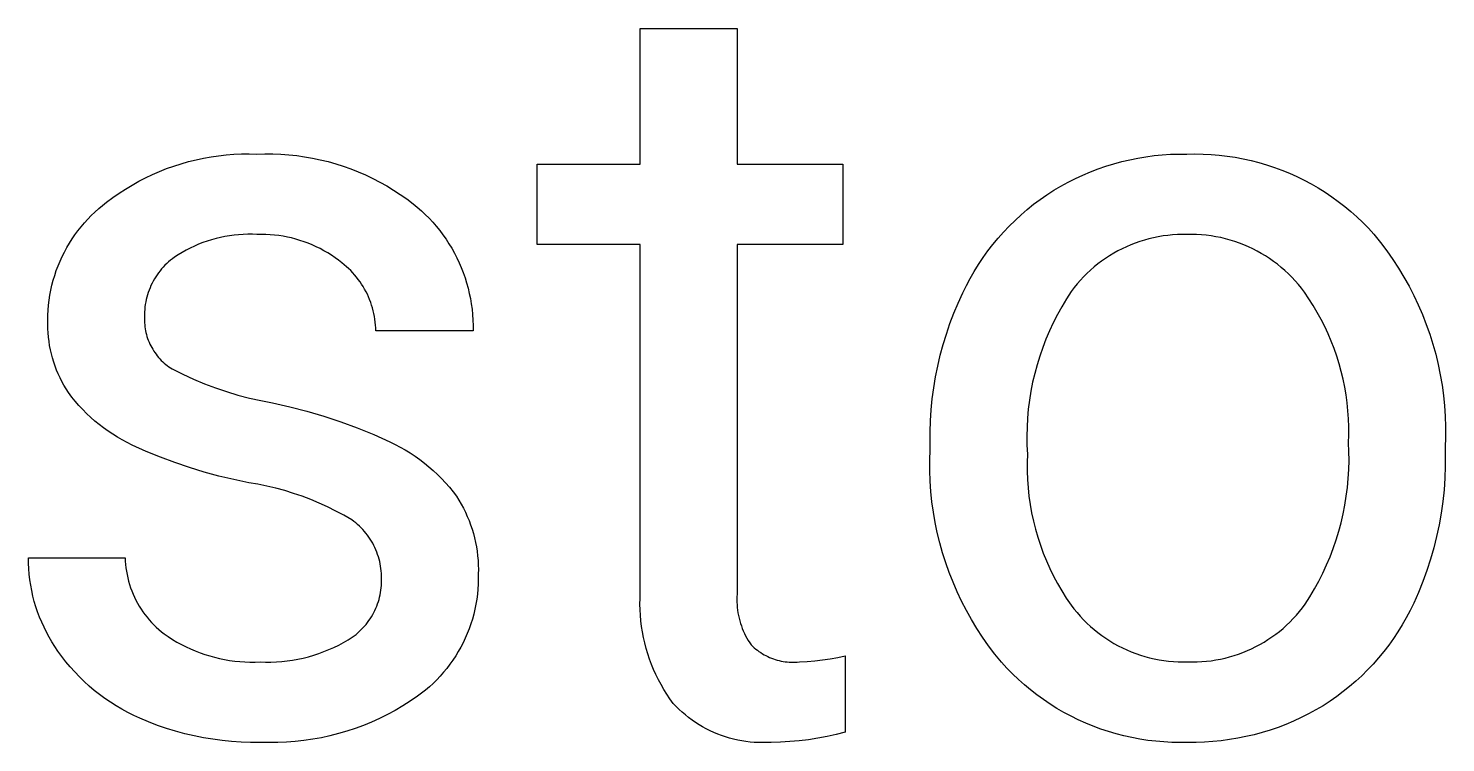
# Model space of a CAD drawing. Header units: millimetres. Extents: x -658 to 2773, y 81 to 2478.
# Drawn here: x 1885 to 1940.6, y 230.9 to 259 of the extents above; entities that cross this region are included whole.
import ezdxf

# ---------------------------------------------------------------- set-up
doc = ezdxf.new("R2010")
doc.units = ezdxf.units.MM
doc.header["$MEASUREMENT"] = 0
doc.layers.add('Domyślny', color=7, linetype='Continuous', true_color=0x000000)

msp = doc.modelspace()

# ---------------------------------------------------------------- linework, layer by layer
at = {"layer": 'Domyślny'}
for p, q in [((1908.979, 253.654), (1908.979, 258.983)), ((1908.979, 258.983), (1912.778, 258.983)), ((1912.778, 258.983), (1912.778, 253.654)), ((1890.677, 253.579), (1890.964, 253.671)), ((1890.964, 253.671), (1891.253, 253.753)), ((1891.253, 253.753), (1891.546, 253.826)), ((1891.546, 253.826), (1891.84, 253.889)), ((1891.84, 253.889), (1892.137, 253.942)), ((1892.137, 253.942), (1892.435, 253.985)), ((1892.435, 253.985), (1892.735, 254.018)), ((1892.735, 254.018), (1893.035, 254.041)), ((1893.035, 254.041), (1893.336, 254.054)), ((1893.336, 254.054), (1893.637, 254.056)), ((1893.637, 254.056), (1893.938, 254.049)), ((1893.938, 254.049), (1894.251, 254.058)), ((1894.251, 254.058), (1894.564, 254.057)), ((1894.564, 254.057), (1894.876, 254.044)), ((1894.876, 254.044), (1895.188, 254.022)), ((1895.188, 254.022), (1895.499, 253.989)), ((1895.499, 253.989), (1895.809, 253.945)), ((1895.809, 253.945), (1896.117, 253.891)), ((1896.117, 253.891), (1896.423, 253.827)), ((1896.423, 253.827), (1896.726, 253.753)), ((1896.726, 253.753), (1897.027, 253.668)), ((1897.027, 253.668), (1897.325, 253.573)), ((1904.936, 250.496), (1904.936, 253.654)), ((1904.936, 253.654), (1908.979, 253.654)), ((1912.778, 253.654), (1916.923, 253.654)), ((1916.923, 253.654), (1916.923, 250.496)), ((1927.25, 253.572), (1927.558, 253.667)), ((1927.558, 253.667), (1927.87, 253.752)), ((1927.87, 253.752), (1928.184, 253.826)), ((1928.184, 253.826), (1928.5, 253.89)), ((1928.5, 253.89), (1928.819, 253.943)), ((1928.819, 253.943), (1929.139, 253.986)), ((1929.139, 253.986), (1929.46, 254.018)), ((1929.46, 254.018), (1929.782, 254.039)), ((1929.782, 254.039), (1930.104, 254.049)), ((1930.104, 254.049), (1930.427, 254.049)), ((1930.427, 254.049), (1930.744, 254.055)), ((1930.744, 254.055), (1931.061, 254.05)), ((1931.061, 254.05), (1931.378, 254.035)), ((1931.378, 254.035), (1931.695, 254.008)), ((1931.695, 254.008), (1932.01, 253.971)), ((1932.01, 253.971), (1932.323, 253.923)), ((1932.323, 253.923), (1932.635, 253.865)), ((1932.635, 253.865), (1932.945, 253.796)), ((1932.945, 253.796), (1933.252, 253.717)), ((1933.252, 253.717), (1933.556, 253.627)), ((1933.556, 253.627), (1933.858, 253.527)), ((1889.297, 252.978), (1889.565, 253.117)), ((1889.565, 253.117), (1889.837, 253.246)), ((1889.837, 253.246), (1890.113, 253.366)), ((1890.113, 253.366), (1890.393, 253.477)), ((1890.393, 253.477), (1890.677, 253.579)), ((1897.325, 253.573), (1897.62, 253.468)), ((1897.62, 253.468), (1897.911, 253.353)), ((1897.911, 253.353), (1898.198, 253.229)), ((1898.198, 253.229), (1898.48, 253.095)), ((1898.48, 253.095), (1898.758, 252.951)), ((1925.765, 252.947), (1926.053, 253.091)), ((1926.053, 253.091), (1926.346, 253.226)), ((1926.346, 253.226), (1926.644, 253.352)), ((1926.644, 253.352), (1926.945, 253.467)), ((1926.945, 253.467), (1927.25, 253.572)), ((1933.858, 253.527), (1934.155, 253.417)), ((1934.155, 253.417), (1934.449, 253.297)), ((1934.449, 253.297), (1934.738, 253.167)), ((1934.738, 253.167), (1935.023, 253.027)), ((1888.278, 252.337), (1888.525, 252.51)), ((1888.525, 252.51), (1888.777, 252.674)), ((1888.777, 252.674), (1889.035, 252.831)), ((1889.035, 252.831), (1889.297, 252.978)), ((1898.758, 252.951), (1899.031, 252.799)), ((1899.031, 252.799), (1899.298, 252.637)), ((1899.298, 252.637), (1899.56, 252.466)), ((1924.934, 252.453), (1925.203, 252.629)), ((1925.203, 252.629), (1925.481, 252.792)), ((1925.481, 252.792), (1925.765, 252.947)), ((1935.023, 253.027), (1935.303, 252.878)), ((1935.303, 252.878), (1935.578, 252.719)), ((1935.578, 252.719), (1935.847, 252.551)), ((1935.847, 252.551), (1936.11, 252.374)), ((1887.728, 251.906), (1887.881, 252.034)), ((1887.881, 252.034), (1888.037, 252.156)), ((1888.037, 252.156), (1888.278, 252.337)), ((1899.56, 252.466), (1899.816, 252.287)), ((1899.816, 252.287), (1900.066, 252.098)), ((1900.066, 252.098), (1900.23, 251.964)), ((1900.23, 251.964), (1900.389, 251.825)), ((1924.164, 251.874), (1924.414, 252.076)), ((1924.414, 252.076), (1924.671, 252.269)), ((1924.671, 252.269), (1924.934, 252.453)), ((1936.11, 252.374), (1936.367, 252.188)), ((1936.367, 252.188), (1936.618, 251.994)), ((1936.618, 251.994), (1936.862, 251.791)), ((1887.165, 251.347), (1887.299, 251.494)), ((1887.299, 251.494), (1887.437, 251.636)), ((1887.437, 251.636), (1887.58, 251.774)), ((1887.58, 251.774), (1887.728, 251.906)), ((1900.389, 251.825), (1900.543, 251.68)), ((1900.543, 251.68), (1900.692, 251.53)), ((1900.692, 251.53), (1900.836, 251.374)), ((1900.836, 251.374), (1900.975, 251.214)), ((1923.457, 251.221), (1923.685, 251.446)), ((1923.685, 251.446), (1923.921, 251.664)), ((1923.921, 251.664), (1924.164, 251.874)), ((1936.862, 251.791), (1937.099, 251.58)), ((1937.099, 251.58), (1937.329, 251.361)), ((1886.684, 250.716), (1886.796, 250.88)), ((1886.796, 250.88), (1886.913, 251.04)), ((1886.913, 251.04), (1887.037, 251.195)), ((1887.037, 251.195), (1887.165, 251.347)), ((1892.86, 250.843), (1892.682, 250.813)), ((1893.039, 250.866), (1892.86, 250.843)), ((1893.218, 250.884), (1893.039, 250.866)), ((1893.398, 250.895), (1893.218, 250.884)), ((1893.578, 250.9), (1893.398, 250.895)), ((1893.758, 250.899), (1893.578, 250.9)), ((1893.938, 250.891), (1893.758, 250.899)), ((1894.11, 250.894), (1893.938, 250.891)), ((1894.281, 250.892), (1894.11, 250.894)), ((1894.452, 250.884), (1894.281, 250.892)), ((1894.622, 250.869), (1894.452, 250.884)), ((1894.792, 250.849), (1894.622, 250.869)), ((1894.961, 250.823), (1894.792, 250.849)), ((1895.13, 250.792), (1894.961, 250.823)), ((1900.975, 251.214), (1901.108, 251.05)), ((1901.108, 251.05), (1901.235, 250.881)), ((1901.235, 250.881), (1901.356, 250.707)), ((1923.023, 250.747), (1923.236, 250.987)), ((1923.236, 250.987), (1923.457, 251.221)), ((1929.491, 250.833), (1929.306, 250.803)), ((1929.677, 250.858), (1929.491, 250.833)), ((1929.864, 250.876), (1929.677, 250.858)), ((1930.052, 250.887), (1929.864, 250.876)), ((1930.239, 250.892), (1930.052, 250.887)), ((1930.427, 250.891), (1930.239, 250.892)), ((1930.618, 250.893), (1930.427, 250.891)), ((1930.808, 250.888), (1930.618, 250.893)), ((1930.999, 250.877), (1930.808, 250.888)), ((1931.189, 250.859), (1930.999, 250.877)), ((1931.378, 250.835), (1931.189, 250.859)), ((1931.566, 250.804), (1931.378, 250.835)), ((1937.329, 251.361), (1937.551, 251.134)), ((1937.551, 251.134), (1937.765, 250.9)), ((1937.765, 250.9), (1938.023, 250.58)), ((1886.382, 250.202), (1886.477, 250.377)), ((1886.477, 250.377), (1886.577, 250.548)), ((1886.577, 250.548), (1886.684, 250.716)), ((1891.158, 250.278), (1891.001, 250.19)), ((1891.318, 250.361), (1891.158, 250.278)), ((1891.481, 250.437), (1891.318, 250.361)), ((1891.647, 250.509), (1891.481, 250.437)), ((1891.815, 250.574), (1891.647, 250.509)), ((1891.985, 250.634), (1891.815, 250.574)), ((1892.157, 250.688), (1891.985, 250.634)), ((1892.331, 250.735), (1892.157, 250.688)), ((1892.506, 250.777), (1892.331, 250.735)), ((1892.682, 250.813), (1892.506, 250.777)), ((1895.297, 250.754), (1895.13, 250.792)), ((1895.462, 250.711), (1895.297, 250.754)), ((1895.626, 250.662), (1895.462, 250.711)), ((1895.789, 250.608), (1895.626, 250.662)), ((1895.949, 250.548), (1895.789, 250.608)), ((1896.107, 250.482), (1895.949, 250.548)), ((1896.263, 250.412), (1896.107, 250.482)), ((1896.416, 250.336), (1896.263, 250.412)), ((1896.567, 250.254), (1896.416, 250.336)), ((1901.356, 250.707), (1901.472, 250.53)), ((1901.472, 250.53), (1901.581, 250.349)), ((1901.581, 250.349), (1901.684, 250.164)), ((1908.979, 250.496), (1904.936, 250.496)), ((1908.979, 236.826), (1908.979, 250.496)), ((1916.923, 250.496), (1912.778, 250.496)), ((1912.778, 250.496), (1912.778, 236.773)), ((1922.622, 250.245), (1922.818, 250.499)), ((1922.818, 250.499), (1923.023, 250.747)), ((1927.885, 250.332), (1927.718, 250.246)), ((1928.054, 250.412), (1927.885, 250.332)), ((1928.227, 250.486), (1928.054, 250.412)), ((1928.402, 250.554), (1928.227, 250.486)), ((1928.579, 250.616), (1928.402, 250.554)), ((1928.758, 250.672), (1928.579, 250.616)), ((1928.939, 250.722), (1928.758, 250.672)), ((1929.122, 250.765), (1928.939, 250.722)), ((1929.306, 250.803), (1929.122, 250.765)), ((1931.753, 250.767), (1931.566, 250.804)), ((1931.939, 250.723), (1931.753, 250.767)), ((1932.123, 250.673), (1931.939, 250.723)), ((1932.305, 250.616), (1932.123, 250.673)), ((1932.485, 250.553), (1932.305, 250.616)), ((1932.663, 250.484), (1932.485, 250.553)), ((1932.838, 250.409), (1932.663, 250.484)), ((1933.011, 250.328), (1932.838, 250.409)), ((1933.18, 250.241), (1933.011, 250.328)), ((1938.023, 250.58), (1938.27, 250.252)), ((1886.135, 249.66), (1886.211, 249.844)), ((1886.211, 249.844), (1886.293, 250.024)), ((1886.293, 250.024), (1886.382, 250.202)), ((1890.397, 249.751), (1890.327, 249.683)), ((1890.468, 249.817), (1890.397, 249.751)), ((1890.542, 249.88), (1890.468, 249.817)), ((1890.618, 249.94), (1890.542, 249.88)), ((1890.696, 249.998), (1890.618, 249.94)), ((1890.847, 250.097), (1890.696, 249.998)), ((1891.001, 250.19), (1890.847, 250.097)), ((1896.715, 250.168), (1896.567, 250.254)), ((1896.86, 250.076), (1896.715, 250.168)), ((1897.001, 249.98), (1896.86, 250.076)), ((1897.139, 249.879), (1897.001, 249.98)), ((1897.274, 249.773), (1897.139, 249.879)), ((1897.363, 249.702), (1897.274, 249.773)), ((1897.45, 249.628), (1897.363, 249.702)), ((1901.684, 250.164), (1901.781, 249.976)), ((1901.781, 249.976), (1901.871, 249.784)), ((1901.871, 249.784), (1901.955, 249.59)), ((1922.085, 249.445), (1922.255, 249.718)), ((1922.255, 249.718), (1922.434, 249.984)), ((1922.434, 249.984), (1922.622, 250.245)), ((1926.932, 249.734), (1926.786, 249.616)), ((1927.082, 249.847), (1926.932, 249.734)), ((1927.236, 249.955), (1927.082, 249.847)), ((1927.393, 250.058), (1927.236, 249.955)), ((1927.554, 250.155), (1927.393, 250.058)), ((1927.718, 250.246), (1927.554, 250.155)), ((1933.347, 250.148), (1933.18, 250.241)), ((1933.51, 250.05), (1933.347, 250.148)), ((1933.67, 249.945), (1933.51, 250.05)), ((1933.826, 249.836), (1933.67, 249.945)), ((1933.978, 249.721), (1933.826, 249.836)), ((1934.127, 249.601), (1933.978, 249.721)), ((1938.27, 250.252), (1938.505, 249.915)), ((1938.505, 249.915), (1938.729, 249.571)), ((1885.944, 249.096), (1886.001, 249.286)), ((1886.001, 249.286), (1886.065, 249.474)), ((1886.065, 249.474), (1886.135, 249.66)), ((1889.915, 249.146), (1889.867, 249.061)), ((1889.965, 249.228), (1889.915, 249.146)), ((1890.019, 249.309), (1889.965, 249.228)), ((1890.075, 249.388), (1890.019, 249.309)), ((1890.135, 249.465), (1890.075, 249.388)), ((1890.196, 249.54), (1890.135, 249.465)), ((1890.261, 249.613), (1890.196, 249.54)), ((1890.327, 249.683), (1890.261, 249.613)), ((1897.534, 249.552), (1897.45, 249.628)), ((1897.616, 249.472), (1897.534, 249.552)), ((1897.695, 249.39), (1897.616, 249.472)), ((1897.771, 249.305), (1897.695, 249.39)), ((1897.844, 249.218), (1897.771, 249.305)), ((1897.915, 249.128), (1897.844, 249.218)), ((1901.955, 249.59), (1902.031, 249.393)), ((1902.031, 249.393), (1902.102, 249.193)), ((1902.102, 249.193), (1902.165, 248.991)), ((1921.773, 248.883), (1921.925, 249.167)), ((1921.925, 249.167), (1922.085, 249.445)), ((1926.374, 249.232), (1926.246, 249.095)), ((1926.507, 249.365), (1926.374, 249.232)), ((1926.645, 249.493), (1926.507, 249.365)), ((1926.786, 249.616), (1926.645, 249.493)), ((1934.271, 249.476), (1934.127, 249.601)), ((1934.41, 249.346), (1934.271, 249.476)), ((1934.545, 249.211), (1934.41, 249.346)), ((1934.675, 249.071), (1934.545, 249.211)), ((1938.729, 249.571), (1938.942, 249.219)), ((1938.942, 249.219), (1939.142, 248.86)), ((1885.813, 248.515), (1885.85, 248.71)), ((1885.85, 248.71), (1885.894, 248.904)), ((1885.894, 248.904), (1885.944, 249.096)), ((1889.672, 248.617), (1889.643, 248.525)), ((1889.705, 248.708), (1889.672, 248.617)), ((1889.741, 248.799), (1889.705, 248.708)), ((1889.78, 248.888), (1889.741, 248.799)), ((1889.822, 248.975), (1889.78, 248.888)), ((1889.867, 249.061), (1889.822, 248.975)), ((1897.982, 249.036), (1897.915, 249.128)), ((1898.046, 248.941), (1897.982, 249.036)), ((1898.107, 248.845), (1898.046, 248.941)), ((1898.164, 248.746), (1898.107, 248.845)), ((1898.219, 248.646), (1898.164, 248.746)), ((1898.269, 248.544), (1898.219, 248.646)), ((1902.165, 248.991), (1902.221, 248.787)), ((1902.221, 248.787), (1902.271, 248.581)), ((1921.451, 248.2), (1921.632, 248.595)), ((1921.632, 248.595), (1921.773, 248.883)), ((1925.891, 248.658), (1925.698, 248.361)), ((1926.004, 248.808), (1925.891, 248.658)), ((1926.123, 248.954), (1926.004, 248.808)), ((1926.246, 249.095), (1926.123, 248.954)), ((1934.8, 248.928), (1934.675, 249.071)), ((1934.921, 248.78), (1934.8, 248.928)), ((1935.036, 248.628), (1934.921, 248.78)), ((1935.213, 248.369), (1935.036, 248.628)), ((1939.142, 248.86), (1939.33, 248.495)), ((1885.742, 247.924), (1885.759, 248.121)), ((1885.759, 248.121), (1885.783, 248.319)), ((1885.783, 248.319), (1885.813, 248.515)), ((1889.544, 248.05), (1889.535, 247.953)), ((1889.557, 248.146), (1889.544, 248.05)), ((1889.574, 248.242), (1889.557, 248.146)), ((1889.594, 248.337), (1889.574, 248.242)), ((1889.617, 248.431), (1889.594, 248.337)), ((1889.643, 248.525), (1889.617, 248.431)), ((1898.317, 248.44), (1898.269, 248.544)), ((1898.36, 248.335), (1898.317, 248.44)), ((1898.401, 248.228), (1898.36, 248.335)), ((1898.437, 248.12), (1898.401, 248.228)), ((1898.47, 248.011), (1898.437, 248.12)), ((1902.271, 248.581), (1902.313, 248.374)), ((1902.313, 248.374), (1902.348, 248.165)), ((1902.348, 248.165), (1902.376, 247.955)), ((1921.284, 247.8), (1921.451, 248.2)), ((1925.516, 248.056), (1925.344, 247.746)), ((1925.698, 248.361), (1925.516, 248.056)), ((1935.382, 248.104), (1935.213, 248.369)), ((1935.542, 247.835), (1935.382, 248.104)), ((1939.33, 248.495), (1939.505, 248.124)), ((1939.505, 248.124), (1939.668, 247.746)), ((1885.728, 247.36), (1885.729, 247.527)), ((1885.729, 247.527), (1885.732, 247.725)), ((1885.732, 247.725), (1885.742, 247.924)), ((1889.525, 247.662), (1889.523, 247.584)), ((1889.523, 247.584), (1889.523, 247.505)), ((1889.523, 247.505), (1889.526, 247.427)), ((1889.528, 247.856), (1889.525, 247.759)), ((1889.525, 247.759), (1889.525, 247.662)), ((1889.535, 247.953), (1889.528, 247.856)), ((1898.499, 247.901), (1898.47, 248.011)), ((1898.525, 247.79), (1898.499, 247.901)), ((1898.547, 247.678), (1898.525, 247.79)), ((1898.565, 247.565), (1898.547, 247.678)), ((1898.579, 247.452), (1898.565, 247.565)), ((1902.376, 247.955), (1902.397, 247.745)), ((1902.397, 247.745), (1902.41, 247.533)), ((1902.41, 247.533), (1902.417, 247.322)), ((1921.13, 247.394), (1921.284, 247.8)), ((1925.344, 247.746), (1925.183, 247.43)), ((1935.692, 247.56), (1935.542, 247.835)), ((1935.834, 247.28), (1935.692, 247.56)), ((1939.668, 247.746), (1939.818, 247.364)), ((1885.732, 247.193), (1885.728, 247.36)), ((1885.741, 247.027), (1885.732, 247.193)), ((1885.757, 246.861), (1885.741, 247.027)), ((1889.526, 247.427), (1889.532, 247.348)), ((1889.532, 247.348), (1889.54, 247.27)), ((1889.54, 247.27), (1889.552, 247.192)), ((1889.552, 247.192), (1889.565, 247.115)), ((1889.565, 247.115), (1889.582, 247.038)), ((1889.582, 247.038), (1889.601, 246.962)), ((1889.601, 246.962), (1889.623, 246.886)), ((1898.589, 247.338), (1898.579, 247.452)), ((1898.596, 247.224), (1898.589, 247.338)), ((1898.598, 247.11), (1898.596, 247.224)), ((1902.416, 247.11), (1898.598, 247.11)), ((1902.417, 247.322), (1902.416, 247.11)), ((1920.862, 246.568), (1920.989, 246.983)), ((1920.989, 246.983), (1921.13, 247.394)), ((1925.034, 247.109), (1924.895, 246.782)), ((1925.183, 247.43), (1925.034, 247.109)), ((1935.966, 246.995), (1935.834, 247.28)), ((1936.088, 246.707), (1935.966, 246.995)), ((1939.818, 247.364), (1939.955, 246.976)), ((1939.955, 246.976), (1940.079, 246.585)), ((1885.778, 246.696), (1885.757, 246.861)), ((1885.804, 246.531), (1885.778, 246.696)), ((1885.836, 246.368), (1885.804, 246.531)), ((1885.874, 246.206), (1885.836, 246.368)), ((1889.623, 246.886), (1889.647, 246.811)), ((1889.647, 246.811), (1889.674, 246.738)), ((1889.674, 246.738), (1889.704, 246.665)), ((1889.704, 246.665), (1889.736, 246.593)), ((1889.736, 246.593), (1889.77, 246.522)), ((1889.77, 246.522), (1889.807, 246.453)), ((1889.807, 246.453), (1889.846, 246.385)), ((1889.846, 246.385), (1889.888, 246.318)), ((1920.749, 246.149), (1920.862, 246.568)), ((1924.768, 246.451), (1924.652, 246.116)), ((1924.895, 246.782), (1924.768, 246.451)), ((1936.201, 246.414), (1936.088, 246.707)), ((1936.305, 246.118), (1936.201, 246.414)), ((1940.079, 246.585), (1940.189, 246.189)), ((1885.917, 246.045), (1885.874, 246.206)), ((1885.965, 245.885), (1885.917, 246.045)), ((1886.019, 245.727), (1885.965, 245.885)), ((1889.888, 246.318), (1889.931, 246.253)), ((1889.931, 246.253), (1889.978, 246.189)), ((1889.978, 246.189), (1890.026, 246.127)), ((1890.026, 246.127), (1890.076, 246.067)), ((1890.076, 246.067), (1890.129, 246.008)), ((1890.129, 246.008), (1890.183, 245.951)), ((1890.183, 245.951), (1890.239, 245.897)), ((1890.239, 245.897), (1890.298, 245.844)), ((1890.298, 245.844), (1890.358, 245.793)), ((1920.65, 245.727), (1920.749, 246.149)), ((1924.652, 246.116), (1924.548, 245.777)), ((1936.398, 245.818), (1936.305, 246.118)), ((1936.481, 245.516), (1936.398, 245.818)), ((1940.189, 246.189), (1940.286, 245.79)), ((1886.078, 245.572), (1886.019, 245.727)), ((1886.142, 245.418), (1886.078, 245.572)), ((1886.211, 245.266), (1886.142, 245.418)), ((1886.286, 245.117), (1886.211, 245.266)), ((1890.358, 245.793), (1890.419, 245.744)), ((1890.419, 245.744), (1890.483, 245.698)), ((1890.483, 245.698), (1890.548, 245.654)), ((1890.548, 245.654), (1890.614, 245.612)), ((1890.614, 245.612), (1891.028, 245.405)), ((1891.028, 245.405), (1891.449, 245.213)), ((1920.493, 244.873), (1920.564, 245.301)), ((1920.564, 245.301), (1920.65, 245.727)), ((1924.455, 245.435), (1924.375, 245.089)), ((1924.548, 245.777), (1924.455, 245.435)), ((1936.555, 245.211), (1936.481, 245.516)), ((1940.286, 245.79), (1940.369, 245.387)), ((1940.369, 245.387), (1940.439, 244.982)), ((1886.365, 244.971), (1886.286, 245.117)), ((1886.45, 244.827), (1886.365, 244.971)), ((1886.539, 244.686), (1886.45, 244.827)), ((1891.449, 245.213), (1891.877, 245.035)), ((1891.877, 245.035), (1892.31, 244.872)), ((1892.31, 244.872), (1892.748, 244.723)), ((1892.748, 244.723), (1893.191, 244.59)), ((1920.435, 244.443), (1920.493, 244.873)), ((1924.306, 244.741), (1924.25, 244.391)), ((1924.375, 245.089), (1924.306, 244.741)), ((1936.618, 244.904), (1936.555, 245.211)), ((1936.671, 244.595), (1936.618, 244.904)), ((1940.439, 244.982), (1940.495, 244.575)), ((1886.671, 244.512), (1886.539, 244.686)), ((1886.808, 244.343), (1886.671, 244.512)), ((1886.951, 244.178), (1886.808, 244.343)), ((1887.1, 244.018), (1886.951, 244.178)), ((1893.191, 244.59), (1893.639, 244.472)), ((1893.639, 244.472), (1894.09, 244.369)), ((1894.09, 244.369), (1894.544, 244.281)), ((1894.544, 244.281), (1895.223, 244.131)), ((1920.392, 244.011), (1920.435, 244.443)), ((1924.25, 244.391), (1924.205, 244.039)), ((1936.713, 244.284), (1936.671, 244.595)), ((1936.745, 243.972), (1936.713, 244.284)), ((1940.495, 244.575), (1940.537, 244.167)), ((1940.537, 244.167), (1940.565, 243.757)), ((1887.254, 243.863), (1887.1, 244.018)), ((1887.413, 243.713), (1887.254, 243.863)), ((1887.577, 243.569), (1887.413, 243.713)), ((1895.223, 244.131), (1895.896, 243.957)), ((1895.896, 243.957), (1896.563, 243.761)), ((1896.563, 243.761), (1897.223, 243.542)), ((1920.364, 243.578), (1920.392, 244.011)), ((1924.173, 243.686), (1924.153, 243.332)), ((1924.205, 244.039), (1924.173, 243.686)), ((1936.767, 243.659), (1936.745, 243.972)), ((1936.779, 243.346), (1936.767, 243.659)), ((1940.565, 243.757), (1940.58, 243.346)), ((1887.746, 243.43), (1887.577, 243.569)), ((1887.919, 243.297), (1887.746, 243.43)), ((1888.096, 243.17), (1887.919, 243.297)), ((1888.278, 243.049), (1888.096, 243.17)), ((1888.464, 242.934), (1888.278, 243.049)), ((1897.223, 243.542), (1897.875, 243.301)), ((1897.875, 243.301), (1898.518, 243.038)), ((1898.518, 243.038), (1899.152, 242.753)), ((1920.349, 243.144), (1920.364, 243.578)), ((1920.349, 242.71), (1920.349, 243.144)), ((1924.153, 243.332), (1924.146, 242.977)), ((1936.771, 242.719), (1936.78, 243.032)), ((1936.78, 243.032), (1936.779, 243.346)), ((1940.58, 243.346), (1940.58, 242.935)), ((1888.653, 242.826), (1888.464, 242.934)), ((1888.846, 242.723), (1888.653, 242.826)), ((1889.043, 242.628), (1888.846, 242.723)), ((1889.592, 242.38), (1889.043, 242.628)), ((1899.152, 242.753), (1899.357, 242.654)), ((1899.357, 242.654), (1899.559, 242.548)), ((1899.559, 242.548), (1899.757, 242.436)), ((1920.349, 242.441), (1920.349, 242.71)), ((1924.146, 242.977), (1924.15, 242.623)), ((1924.15, 242.623), (1924.167, 242.269)), ((1936.786, 242.368), (1936.771, 242.719)), ((1940.58, 242.935), (1940.567, 242.525)), ((1940.567, 242.525), (1940.567, 242.256)), ((1890.15, 242.15), (1889.592, 242.38)), ((1890.714, 241.937), (1890.15, 242.15)), ((1891.285, 241.743), (1890.714, 241.937)), ((1899.757, 242.436), (1899.951, 242.317)), ((1899.951, 242.317), (1900.141, 242.192)), ((1900.141, 242.192), (1900.327, 242.06)), ((1900.327, 242.06), (1900.508, 241.922)), ((1900.508, 241.922), (1900.685, 241.778)), ((1920.336, 242.032), (1920.349, 242.441)), ((1920.337, 241.623), (1920.336, 242.032)), ((1924.167, 242.269), (1924.156, 241.938)), ((1924.156, 241.938), (1924.157, 241.608)), ((1936.78, 241.665), (1936.789, 242.016)), ((1936.789, 242.016), (1936.786, 242.368)), ((1940.567, 242.256), (1940.566, 241.793)), ((1891.861, 241.567), (1891.285, 241.743)), ((1892.443, 241.409), (1891.861, 241.567)), ((1893.03, 241.27), (1892.443, 241.409)), ((1900.685, 241.778), (1900.856, 241.628)), ((1900.856, 241.628), (1901.023, 241.472)), ((1901.023, 241.472), (1901.184, 241.311)), ((1920.352, 241.214), (1920.337, 241.623)), ((1924.157, 241.608), (1924.169, 241.278)), ((1936.76, 241.314), (1936.78, 241.665)), ((1940.566, 241.793), (1940.55, 241.331)), ((1893.621, 241.149), (1893.03, 241.27)), ((1893.976, 241.088), (1893.621, 241.149)), ((1894.329, 241.016), (1893.976, 241.088)), ((1894.68, 240.932), (1894.329, 241.016)), ((1895.028, 240.837), (1894.68, 240.932)), ((1895.372, 240.731), (1895.028, 240.837)), ((1901.184, 241.311), (1901.339, 241.144)), ((1901.339, 241.144), (1901.489, 240.972)), ((1901.489, 240.972), (1901.632, 240.796)), ((1920.38, 240.806), (1920.352, 241.214)), ((1920.423, 240.399), (1920.38, 240.806)), ((1924.169, 241.278), (1924.193, 240.948)), ((1924.193, 240.948), (1924.229, 240.62)), ((1936.683, 240.615), (1936.727, 240.963)), ((1936.727, 240.963), (1936.76, 241.314)), ((1940.517, 240.869), (1940.469, 240.409)), ((1940.55, 241.331), (1940.517, 240.869)), ((1895.713, 240.614), (1895.372, 240.731)), ((1896.05, 240.486), (1895.713, 240.614)), ((1896.383, 240.347), (1896.05, 240.486)), ((1896.711, 240.198), (1896.383, 240.347)), ((1901.632, 240.796), (1901.77, 240.614)), ((1901.77, 240.614), (1901.865, 240.463)), ((1901.865, 240.463), (1901.955, 240.308)), ((1901.955, 240.308), (1902.039, 240.151)), ((1920.479, 239.994), (1920.423, 240.399)), ((1924.229, 240.62), (1924.275, 240.293)), ((1924.275, 240.293), (1924.333, 239.967)), ((1936.558, 239.923), (1936.626, 240.268)), ((1936.626, 240.268), (1936.683, 240.615)), ((1940.469, 240.409), (1940.404, 239.95)), ((1897.034, 240.038), (1896.711, 240.198)), ((1897.352, 239.868), (1897.034, 240.038)), ((1897.664, 239.687), (1897.352, 239.868)), ((1902.039, 240.151), (1902.118, 239.991)), ((1902.118, 239.991), (1902.192, 239.828)), ((1902.192, 239.828), (1902.26, 239.663)), ((1920.549, 239.591), (1920.479, 239.994)), ((1924.333, 239.967), (1924.403, 239.644)), ((1936.479, 239.58), (1936.558, 239.923)), ((1940.404, 239.95), (1940.324, 239.494)), ((1897.74, 239.631), (1897.664, 239.687)), ((1897.815, 239.571), (1897.74, 239.631)), ((1897.887, 239.509), (1897.815, 239.571)), ((1897.958, 239.445), (1897.887, 239.509)), ((1898.026, 239.378), (1897.958, 239.445)), ((1898.091, 239.309), (1898.026, 239.378)), ((1898.155, 239.238), (1898.091, 239.309)), ((1898.215, 239.165), (1898.155, 239.238)), ((1898.274, 239.089), (1898.215, 239.165)), ((1902.26, 239.663), (1902.322, 239.496)), ((1902.322, 239.496), (1902.379, 239.326)), ((1902.379, 239.326), (1902.43, 239.155)), ((1902.43, 239.155), (1902.475, 238.982)), ((1920.633, 239.191), (1920.549, 239.591)), ((1920.73, 238.793), (1920.633, 239.191)), ((1924.403, 239.644), (1924.484, 239.324)), ((1924.484, 239.324), (1924.575, 239.007)), ((1936.285, 238.904), (1936.387, 239.241)), ((1936.387, 239.241), (1936.479, 239.58)), ((1940.324, 239.494), (1940.227, 239.042)), ((1898.329, 239.012), (1898.274, 239.089)), ((1898.382, 238.933), (1898.329, 239.012)), ((1898.433, 238.852), (1898.382, 238.933)), ((1898.48, 238.769), (1898.433, 238.852)), ((1898.525, 238.685), (1898.48, 238.769)), ((1898.566, 238.599), (1898.525, 238.685)), ((1898.605, 238.512), (1898.566, 238.599)), ((1902.475, 238.982), (1902.515, 238.808)), ((1902.515, 238.808), (1902.548, 238.633)), ((1902.548, 238.633), (1902.575, 238.456)), ((1920.84, 238.399), (1920.73, 238.793)), ((1924.575, 239.007), (1924.678, 238.693)), ((1924.678, 238.693), (1924.792, 238.382)), ((1936.171, 238.572), (1936.285, 238.904)), ((1940.115, 238.593), (1939.988, 238.148)), ((1940.227, 239.042), (1940.115, 238.593)), ((1884.971, 237.987), (1884.967, 238.204)), ((1884.967, 238.204), (1888.767, 238.204)), ((1888.767, 238.204), (1888.772, 238.071)), ((1888.772, 238.071), (1888.782, 237.938)), ((1898.641, 238.424), (1898.605, 238.512)), ((1898.673, 238.335), (1898.641, 238.424)), ((1898.703, 238.244), (1898.673, 238.335)), ((1898.729, 238.152), (1898.703, 238.244)), ((1898.753, 238.06), (1898.729, 238.152)), ((1898.773, 237.967), (1898.753, 238.06)), ((1902.575, 238.456), (1902.597, 238.279)), ((1902.597, 238.279), (1902.612, 238.101)), ((1902.612, 238.101), (1902.622, 237.923)), ((1920.964, 238.009), (1920.84, 238.399)), ((1924.792, 238.382), (1924.917, 238.076)), ((1924.917, 238.076), (1925.052, 237.775)), ((1935.909, 237.919), (1936.045, 238.243)), ((1936.045, 238.243), (1936.171, 238.572)), ((1939.988, 238.148), (1939.845, 237.707)), ((1884.982, 237.77), (1884.971, 237.987)), ((1885.001, 237.554), (1884.982, 237.77)), ((1885.026, 237.339), (1885.001, 237.554)), ((1888.782, 237.938), (1888.797, 237.805)), ((1888.797, 237.805), (1888.816, 237.673)), ((1888.816, 237.673), (1888.84, 237.542)), ((1888.84, 237.542), (1888.868, 237.411)), ((1898.79, 237.873), (1898.773, 237.967)), ((1898.803, 237.779), (1898.79, 237.873)), ((1898.814, 237.684), (1898.803, 237.779)), ((1898.821, 237.589), (1898.814, 237.684)), ((1898.825, 237.494), (1898.821, 237.589)), ((1898.826, 237.399), (1898.825, 237.494)), ((1902.622, 237.923), (1902.625, 237.744)), ((1902.625, 237.744), (1902.623, 237.566)), ((1902.623, 237.566), (1902.624, 237.366)), ((1921.101, 237.624), (1920.964, 238.009)), ((1921.251, 237.243), (1921.101, 237.624)), ((1925.052, 237.775), (1925.197, 237.478)), ((1925.197, 237.478), (1925.353, 237.187)), ((1935.604, 237.286), (1935.762, 237.6)), ((1935.762, 237.6), (1935.909, 237.919)), ((1939.845, 237.707), (1939.687, 237.272)), ((1885.059, 237.124), (1885.026, 237.339)), ((1885.1, 236.911), (1885.059, 237.124)), ((1885.147, 236.699), (1885.1, 236.911)), ((1888.868, 237.411), (1888.901, 237.282)), ((1888.901, 237.282), (1888.938, 237.154)), ((1888.938, 237.154), (1888.98, 237.027)), ((1888.98, 237.027), (1889.026, 236.902)), ((1898.788, 236.841), (1898.801, 236.933)), ((1898.801, 236.933), (1898.812, 237.025)), ((1898.812, 237.025), (1898.819, 237.118)), ((1898.819, 237.118), (1898.823, 237.211)), ((1898.823, 237.304), (1898.826, 237.399)), ((1898.823, 237.211), (1898.823, 237.304)), ((1902.607, 236.969), (1902.588, 236.77)), ((1902.619, 237.167), (1902.607, 236.969)), ((1902.624, 237.366), (1902.619, 237.167)), ((1921.413, 236.868), (1921.251, 237.243)), ((1925.353, 237.187), (1925.519, 236.901)), ((1935.256, 236.675), (1935.435, 236.977)), ((1935.435, 236.977), (1935.604, 237.286)), ((1939.687, 237.272), (1939.514, 236.843)), ((1885.202, 236.49), (1885.147, 236.699)), ((1885.264, 236.282), (1885.202, 236.49)), ((1889.026, 236.902), (1889.076, 236.778)), ((1889.076, 236.778), (1889.131, 236.657)), ((1889.131, 236.657), (1889.19, 236.537)), ((1889.19, 236.537), (1889.252, 236.419)), ((1889.252, 236.419), (1889.319, 236.304)), ((1898.64, 236.305), (1898.673, 236.392)), ((1898.673, 236.392), (1898.702, 236.48)), ((1898.702, 236.48), (1898.728, 236.57)), ((1898.728, 236.57), (1898.751, 236.659)), ((1898.751, 236.659), (1898.771, 236.75)), ((1898.771, 236.75), (1898.788, 236.841)), ((1902.53, 236.376), (1902.49, 236.181)), ((1902.562, 236.573), (1902.53, 236.376)), ((1902.588, 236.77), (1902.562, 236.573)), ((1908.965, 236.385), (1908.968, 236.606)), ((1908.969, 236.165), (1908.965, 236.385)), ((1908.968, 236.606), (1908.979, 236.826)), ((1912.772, 236.668), (1912.77, 236.562)), ((1912.77, 236.562), (1912.771, 236.457)), ((1912.771, 236.457), (1912.776, 236.351)), ((1912.778, 236.773), (1912.772, 236.668)), ((1921.589, 236.498), (1921.413, 236.868)), ((1921.776, 236.135), (1921.589, 236.498)), ((1925.519, 236.901), (1925.694, 236.621)), ((1925.694, 236.621), (1925.88, 236.348)), ((1934.957, 236.231), (1935.067, 236.378)), ((1935.067, 236.378), (1935.256, 236.675)), ((1939.326, 236.42), (1939.186, 236.132)), ((1939.514, 236.843), (1939.326, 236.42)), ((1885.333, 236.076), (1885.264, 236.282)), ((1885.409, 235.873), (1885.333, 236.076)), ((1885.492, 235.672), (1885.409, 235.873)), ((1889.319, 236.304), (1889.39, 236.191)), ((1889.39, 236.191), (1889.465, 236.08)), ((1889.465, 236.08), (1889.543, 235.972)), ((1889.543, 235.972), (1889.625, 235.867)), ((1889.625, 235.867), (1889.711, 235.765)), ((1898.333, 235.735), (1898.385, 235.811)), ((1898.385, 235.811), (1898.435, 235.89)), ((1898.435, 235.89), (1898.482, 235.97)), ((1898.482, 235.97), (1898.526, 236.052)), ((1898.526, 236.052), (1898.567, 236.135)), ((1898.567, 236.135), (1898.605, 236.219)), ((1898.605, 236.219), (1898.64, 236.305)), ((1902.444, 235.987), (1902.391, 235.795)), ((1902.49, 236.181), (1902.444, 235.987)), ((1908.981, 235.945), (1908.969, 236.165)), ((1909, 235.726), (1908.981, 235.945)), ((1912.776, 236.351), (1912.784, 236.246)), ((1912.784, 236.246), (1912.796, 236.141)), ((1912.796, 236.141), (1912.812, 236.037)), ((1912.812, 236.037), (1912.832, 235.933)), ((1912.832, 235.933), (1912.855, 235.83)), ((1912.855, 235.83), (1912.881, 235.728)), ((1921.976, 235.778), (1921.776, 236.135)), ((1925.88, 236.348), (1925.995, 236.197)), ((1925.995, 236.197), (1926.115, 236.05)), ((1926.115, 236.05), (1926.24, 235.908)), ((1926.24, 235.908), (1926.37, 235.77)), ((1934.468, 235.681), (1934.597, 235.812)), ((1934.597, 235.812), (1934.722, 235.948)), ((1934.722, 235.948), (1934.842, 236.087)), ((1934.842, 236.087), (1934.957, 236.231)), ((1939.036, 235.849), (1938.877, 235.571)), ((1939.186, 236.132), (1939.036, 235.849)), ((1885.582, 235.475), (1885.492, 235.672)), ((1885.678, 235.28), (1885.582, 235.475)), ((1885.781, 235.089), (1885.678, 235.28)), ((1889.711, 235.765), (1889.8, 235.665)), ((1889.8, 235.665), (1889.893, 235.569)), ((1889.893, 235.569), (1889.989, 235.477)), ((1889.989, 235.477), (1890.088, 235.387)), ((1890.088, 235.387), (1890.19, 235.301)), ((1890.19, 235.301), (1890.295, 235.219)), ((1897.825, 235.196), (1897.897, 235.255)), ((1897.897, 235.255), (1897.966, 235.317)), ((1897.966, 235.317), (1898.033, 235.381)), ((1898.033, 235.381), (1898.098, 235.448)), ((1898.098, 235.448), (1898.16, 235.516)), ((1898.16, 235.516), (1898.22, 235.587)), ((1898.22, 235.587), (1898.278, 235.66)), ((1898.278, 235.66), (1898.333, 235.735)), ((1902.265, 235.417), (1902.192, 235.232)), ((1902.331, 235.605), (1902.265, 235.417)), ((1902.391, 235.795), (1902.331, 235.605)), ((1909.027, 235.507), (1909, 235.726)), ((1909.061, 235.29), (1909.027, 235.507)), ((1909.102, 235.073), (1909.061, 235.29)), ((1912.881, 235.728), (1912.911, 235.627)), ((1912.911, 235.627), (1912.944, 235.527)), ((1912.944, 235.527), (1912.981, 235.428)), ((1912.981, 235.428), (1913.022, 235.33)), ((1913.022, 235.33), (1913.065, 235.234)), ((1922.188, 235.428), (1921.976, 235.778)), ((1922.412, 235.085), (1922.188, 235.428)), ((1926.37, 235.77), (1926.504, 235.637)), ((1926.504, 235.637), (1926.643, 235.508)), ((1926.643, 235.508), (1926.787, 235.384)), ((1926.787, 235.384), (1926.934, 235.265)), ((1926.934, 235.265), (1927.086, 235.152)), ((1933.911, 235.201), (1934.056, 235.314)), ((1934.056, 235.314), (1934.198, 235.432)), ((1934.198, 235.432), (1934.335, 235.554)), ((1934.335, 235.554), (1934.468, 235.681)), ((1938.709, 235.299), (1938.532, 235.033)), ((1938.877, 235.571), (1938.709, 235.299)), ((1885.891, 234.902), (1885.781, 235.089)), ((1886.007, 234.718), (1885.891, 234.902)), ((1886.129, 234.539), (1886.007, 234.718)), ((1890.295, 235.219), (1890.46, 235.106)), ((1890.46, 235.106), (1890.628, 234.998)), ((1890.628, 234.998), (1890.8, 234.896)), ((1890.8, 234.896), (1890.975, 234.8)), ((1890.975, 234.8), (1891.154, 234.709)), ((1891.154, 234.709), (1891.335, 234.625)), ((1896.957, 234.685), (1897.148, 234.778)), ((1897.148, 234.778), (1897.336, 234.878)), ((1897.336, 234.878), (1897.52, 234.984)), ((1897.52, 234.984), (1897.599, 235.033)), ((1897.599, 235.033), (1897.676, 235.085)), ((1897.676, 235.085), (1897.752, 235.139)), ((1897.752, 235.139), (1897.825, 235.196)), ((1901.936, 234.692), (1901.838, 234.519)), ((1902.028, 234.869), (1901.936, 234.692)), ((1902.113, 235.049), (1902.028, 234.869)), ((1902.192, 235.232), (1902.113, 235.049)), ((1909.151, 234.858), (1909.102, 235.073)), ((1909.207, 234.645), (1909.151, 234.858)), ((1913.065, 235.234), (1913.112, 235.14)), ((1913.112, 235.14), (1913.162, 235.047)), ((1913.162, 235.047), (1913.216, 234.956)), ((1913.216, 234.956), (1913.272, 234.867)), ((1913.272, 234.867), (1913.331, 234.779)), ((1913.331, 234.779), (1913.389, 234.724)), ((1913.389, 234.724), (1913.448, 234.671)), ((1922.647, 234.75), (1922.412, 235.085)), ((1922.893, 234.424), (1922.647, 234.75)), ((1927.086, 235.152), (1927.242, 235.043)), ((1927.242, 235.043), (1927.401, 234.94)), ((1927.401, 234.94), (1927.563, 234.843)), ((1927.563, 234.843), (1927.729, 234.752)), ((1927.729, 234.752), (1927.898, 234.666)), ((1932.966, 234.633), (1933.131, 234.714)), ((1933.131, 234.714), (1933.294, 234.801)), ((1933.294, 234.801), (1933.453, 234.893)), ((1933.453, 234.893), (1933.609, 234.991)), ((1933.609, 234.991), (1933.762, 235.093)), ((1933.762, 235.093), (1933.911, 235.201)), ((1938.345, 234.772), (1938.15, 234.519)), ((1938.532, 235.033), (1938.345, 234.772)), ((1886.283, 234.326), (1886.129, 234.539)), ((1886.444, 234.118), (1886.283, 234.326)), ((1891.335, 234.625), (1891.519, 234.547)), ((1891.519, 234.547), (1891.706, 234.475)), ((1891.706, 234.475), (1891.894, 234.409)), ((1891.894, 234.409), (1892.085, 234.349)), ((1892.085, 234.349), (1892.278, 234.296)), ((1892.278, 234.296), (1892.473, 234.25)), ((1892.473, 234.25), (1892.668, 234.21)), ((1892.668, 234.21), (1892.866, 234.176)), ((1892.866, 234.176), (1893.064, 234.149)), ((1893.064, 234.149), (1893.263, 234.129)), ((1894.7, 234.117), (1894.912, 234.133)), ((1894.912, 234.133), (1895.124, 234.155)), ((1895.124, 234.155), (1895.335, 234.186)), ((1895.335, 234.186), (1895.544, 234.223)), ((1895.544, 234.223), (1895.752, 234.268)), ((1895.752, 234.268), (1895.959, 234.32)), ((1895.959, 234.32), (1896.163, 234.379)), ((1896.163, 234.379), (1896.365, 234.445)), ((1896.365, 234.445), (1896.565, 234.518)), ((1896.565, 234.518), (1896.763, 234.598)), ((1896.763, 234.598), (1896.957, 234.685)), ((1901.625, 234.182), (1901.51, 234.02)), ((1901.735, 234.349), (1901.625, 234.182)), ((1901.838, 234.519), (1901.735, 234.349)), ((1909.269, 234.434), (1909.207, 234.645)), ((1909.339, 234.225), (1909.269, 234.434)), ((1909.416, 234.019), (1909.339, 234.225)), ((1913.448, 234.671), (1913.509, 234.62)), ((1913.509, 234.62), (1913.572, 234.571)), ((1913.572, 234.571), (1913.637, 234.525)), ((1913.637, 234.525), (1913.703, 234.48)), ((1913.703, 234.48), (1913.77, 234.438)), ((1913.77, 234.438), (1913.839, 234.398)), ((1913.839, 234.398), (1913.909, 234.36)), ((1913.909, 234.36), (1913.98, 234.325)), ((1913.98, 234.325), (1914.053, 234.293)), ((1914.053, 234.293), (1914.127, 234.262)), ((1914.127, 234.262), (1914.201, 234.235)), ((1914.201, 234.235), (1914.277, 234.21)), ((1914.277, 234.21), (1914.353, 234.187)), ((1914.353, 234.187), (1914.43, 234.167)), ((1914.43, 234.167), (1914.508, 234.15)), ((1914.508, 234.15), (1914.586, 234.135)), ((1914.586, 234.135), (1914.665, 234.123)), ((1915.22, 234.115), (1915.524, 234.131)), ((1915.524, 234.131), (1915.827, 234.156)), ((1915.827, 234.156), (1916.128, 234.192)), ((1916.128, 234.192), (1916.429, 234.238)), ((1916.429, 234.238), (1916.728, 234.293)), ((1916.728, 234.293), (1917.024, 234.358)), ((1917.024, 234.358), (1917.024, 231.358)), ((1923.151, 234.106), (1922.893, 234.424)), ((1927.898, 234.666), (1928.07, 234.586)), ((1928.07, 234.586), (1928.244, 234.512)), ((1928.244, 234.512), (1928.421, 234.444)), ((1928.421, 234.444), (1928.6, 234.382)), ((1928.6, 234.382), (1928.782, 234.326)), ((1928.782, 234.326), (1928.965, 234.277)), ((1928.965, 234.277), (1929.149, 234.234)), ((1929.149, 234.234), (1929.335, 234.198)), ((1929.335, 234.198), (1929.522, 234.168)), ((1929.522, 234.168), (1929.71, 234.144)), ((1929.71, 234.144), (1929.899, 234.127)), ((1931.019, 234.125), (1931.202, 234.141)), ((1931.202, 234.141), (1931.385, 234.163)), ((1931.385, 234.163), (1931.567, 234.191)), ((1931.567, 234.191), (1931.747, 234.226)), ((1931.747, 234.226), (1931.927, 234.266)), ((1931.927, 234.266), (1932.105, 234.313)), ((1932.105, 234.313), (1932.281, 234.365)), ((1932.281, 234.365), (1932.456, 234.423)), ((1932.456, 234.423), (1932.628, 234.487)), ((1932.628, 234.487), (1932.799, 234.557)), ((1932.799, 234.557), (1932.966, 234.633)), ((1937.947, 234.272), (1937.735, 234.032)), ((1938.15, 234.519), (1937.947, 234.272)), ((1886.613, 233.916), (1886.444, 234.118)), ((1886.788, 233.72), (1886.613, 233.916)), ((1886.97, 233.53), (1886.788, 233.72)), ((1893.263, 234.129), (1893.462, 234.116)), ((1893.462, 234.116), (1893.662, 234.109)), ((1893.662, 234.109), (1893.862, 234.108)), ((1893.862, 234.108), (1894.062, 234.115)), ((1894.062, 234.115), (1894.275, 234.108)), ((1894.275, 234.108), (1894.487, 234.109)), ((1894.487, 234.109), (1894.7, 234.117)), ((1901.263, 233.707), (1901.131, 233.558)), ((1901.389, 233.861), (1901.263, 233.707)), ((1901.51, 234.02), (1901.389, 233.861)), ((1909.5, 233.815), (1909.416, 234.019)), ((1909.591, 233.615), (1909.5, 233.815)), ((1909.688, 233.417), (1909.591, 233.615)), ((1914.665, 234.123), (1914.744, 234.114)), ((1914.744, 234.114), (1914.823, 234.107)), ((1914.823, 234.107), (1914.902, 234.103)), ((1914.902, 234.103), (1914.982, 234.102)), ((1914.982, 234.102), (1915.062, 234.104)), ((1915.062, 234.104), (1915.141, 234.108)), ((1915.141, 234.108), (1915.22, 234.115)), ((1923.364, 233.872), (1923.151, 234.106)), ((1923.585, 233.646), (1923.364, 233.872)), ((1923.814, 233.427), (1923.585, 233.646)), ((1929.899, 234.127), (1930.088, 234.116)), ((1930.088, 234.116), (1930.278, 234.112)), ((1930.278, 234.112), (1930.467, 234.115)), ((1930.467, 234.115), (1930.651, 234.112)), ((1930.651, 234.112), (1930.835, 234.116)), ((1930.835, 234.116), (1931.019, 234.125)), ((1937.288, 233.574), (1937.053, 233.357)), ((1937.515, 233.799), (1937.288, 233.574)), ((1937.735, 234.032), (1937.515, 233.799)), ((1887.158, 233.346), (1886.97, 233.53)), ((1887.353, 233.169), (1887.158, 233.346)), ((1887.553, 232.998), (1887.353, 233.169)), ((1900.707, 233.138), (1900.555, 233.008)), ((1900.853, 233.273), (1900.707, 233.138)), ((1900.995, 233.413), (1900.853, 233.273)), ((1901.131, 233.558), (1900.995, 233.413)), ((1909.793, 233.223), (1909.688, 233.417)), ((1909.903, 233.033), (1909.793, 233.223)), ((1910.02, 232.846), (1909.903, 233.033)), ((1924.05, 233.216), (1923.814, 233.427)), ((1924.293, 233.014), (1924.05, 233.216)), ((1936.81, 233.148), (1936.561, 232.947)), ((1937.053, 233.357), (1936.81, 233.148)), ((1887.76, 232.835), (1887.553, 232.998)), ((1887.971, 232.678), (1887.76, 232.835)), ((1888.188, 232.529), (1887.971, 232.678)), ((1888.41, 232.388), (1888.188, 232.529)), ((1899.955, 232.57), (1899.663, 232.386)), ((1900.24, 232.764), (1899.955, 232.57)), ((1900.4, 232.883), (1900.24, 232.764)), ((1900.555, 233.008), (1900.4, 232.883)), ((1910.143, 232.663), (1910.02, 232.846)), ((1910.272, 232.485), (1910.143, 232.663)), ((1910.385, 232.366), (1910.272, 232.485)), ((1924.543, 232.819), (1924.293, 233.014)), ((1924.8, 232.634), (1924.543, 232.819)), ((1925.062, 232.457), (1924.8, 232.634)), ((1936.043, 232.572), (1935.774, 232.397)), ((1936.305, 232.755), (1936.043, 232.572)), ((1936.561, 232.947), (1936.305, 232.755)), ((1888.637, 232.254), (1888.41, 232.388)), ((1888.868, 232.128), (1888.637, 232.254)), ((1889.103, 232.01), (1888.868, 232.128)), ((1889.342, 231.901), (1889.103, 232.01)), ((1899.061, 232.05), (1898.752, 231.897)), ((1899.365, 232.213), (1899.061, 232.05)), ((1899.663, 232.386), (1899.365, 232.213)), ((1910.503, 232.25), (1910.385, 232.366)), ((1910.624, 232.139), (1910.503, 232.25)), ((1910.749, 232.032), (1910.624, 232.139)), ((1910.877, 231.93), (1910.749, 232.032)), ((1911.009, 231.832), (1910.877, 231.93)), ((1925.33, 232.289), (1925.062, 232.457)), ((1925.604, 232.13), (1925.33, 232.289)), ((1925.883, 231.981), (1925.604, 232.13)), ((1926.167, 231.841), (1925.883, 231.981)), ((1934.911, 231.927), (1934.613, 231.79)), ((1935.204, 232.074), (1934.911, 231.927)), ((1935.492, 232.231), (1935.204, 232.074)), ((1935.774, 232.397), (1935.492, 232.231)), ((1889.686, 231.756), (1889.342, 231.901)), ((1890.035, 231.623), (1889.686, 231.756)), ((1890.388, 231.502), (1890.035, 231.623)), ((1890.744, 231.393), (1890.388, 231.502)), ((1891.105, 231.295), (1890.744, 231.393)), ((1897.466, 231.397), (1897.135, 231.3)), ((1897.794, 231.505), (1897.466, 231.397)), ((1898.118, 231.625), (1897.794, 231.505)), ((1898.437, 231.755), (1898.118, 231.625)), ((1898.752, 231.897), (1898.437, 231.755)), ((1911.144, 231.739), (1911.009, 231.832)), ((1911.283, 231.65), (1911.144, 231.739)), ((1911.424, 231.566), (1911.283, 231.65)), ((1911.568, 231.487), (1911.424, 231.566)), ((1911.715, 231.414), (1911.568, 231.487)), ((1911.865, 231.345), (1911.715, 231.414)), ((1917.024, 231.358), (1916.667, 231.266)), ((1926.456, 231.711), (1926.167, 231.841)), ((1926.749, 231.591), (1926.456, 231.711)), ((1927.045, 231.481), (1926.749, 231.591)), ((1927.346, 231.381), (1927.045, 231.481)), ((1927.649, 231.291), (1927.346, 231.381)), ((1933.695, 231.439), (1933.381, 231.342)), ((1934.005, 231.545), (1933.695, 231.439)), ((1934.311, 231.662), (1934.005, 231.545)), ((1934.613, 231.79), (1934.311, 231.662)), ((1891.468, 231.21), (1891.105, 231.295)), ((1891.834, 231.137), (1891.468, 231.21)), ((1892.202, 231.076), (1891.834, 231.137)), ((1892.572, 231.027), (1892.202, 231.076)), ((1892.943, 230.991), (1892.572, 231.027)), ((1893.316, 230.967), (1892.943, 230.991)), ((1893.689, 230.956), (1893.316, 230.967)), ((1894.062, 230.957), (1893.689, 230.956)), ((1894.407, 230.947), (1894.062, 230.957)), ((1894.752, 230.95), (1894.407, 230.947)), ((1895.096, 230.964), (1894.752, 230.95)), ((1895.44, 230.991), (1895.096, 230.964)), ((1895.783, 231.029), (1895.44, 230.991)), ((1896.125, 231.079), (1895.783, 231.029)), ((1896.464, 231.141), (1896.125, 231.079)), ((1896.801, 231.215), (1896.464, 231.141)), ((1897.135, 231.3), (1896.801, 231.215)), ((1912.016, 231.282), (1911.865, 231.345)), ((1912.17, 231.223), (1912.016, 231.282)), ((1912.326, 231.171), (1912.17, 231.223)), ((1912.483, 231.123), (1912.326, 231.171)), ((1912.642, 231.081), (1912.483, 231.123)), ((1912.802, 231.045), (1912.642, 231.081)), ((1912.964, 231.014), (1912.802, 231.045)), ((1913.126, 230.989), (1912.964, 231.014)), ((1913.289, 230.97), (1913.126, 230.989)), ((1913.453, 230.956), (1913.289, 230.97)), ((1913.617, 230.947), (1913.453, 230.956)), ((1913.782, 230.945), (1913.617, 230.947)), ((1913.946, 230.948), (1913.782, 230.945)), ((1914.11, 230.957), (1913.946, 230.948)), ((1914.479, 230.965), (1914.11, 230.957)), ((1914.847, 230.985), (1914.479, 230.965)), ((1915.214, 231.017), (1914.847, 230.985)), ((1915.58, 231.062), (1915.214, 231.017)), ((1915.945, 231.118), (1915.58, 231.062)), ((1916.307, 231.186), (1915.945, 231.118)), ((1916.667, 231.266), (1916.307, 231.186)), ((1927.956, 231.212), (1927.649, 231.291)), ((1928.264, 231.143), (1927.956, 231.212)), ((1928.576, 231.084), (1928.264, 231.143)), ((1928.888, 231.036), (1928.576, 231.084)), ((1929.203, 230.999), (1928.888, 231.036)), ((1929.518, 230.972), (1929.203, 230.999)), ((1929.834, 230.956), (1929.518, 230.972)), ((1930.151, 230.951), (1929.834, 230.956)), ((1930.467, 230.957), (1930.151, 230.951)), ((1930.795, 230.956), (1930.467, 230.957)), ((1931.123, 230.966), (1930.795, 230.956)), ((1931.45, 230.988), (1931.123, 230.966)), ((1931.776, 231.02), (1931.45, 230.988)), ((1932.101, 231.063), (1931.776, 231.02)), ((1932.424, 231.117), (1932.101, 231.063)), ((1932.746, 231.181), (1932.424, 231.117)), ((1933.065, 231.256), (1932.746, 231.181)), ((1933.381, 231.342), (1933.065, 231.256))]:
    msp.add_line(p, q, dxfattribs=at)

doc.saveas('drawing.dxf')
